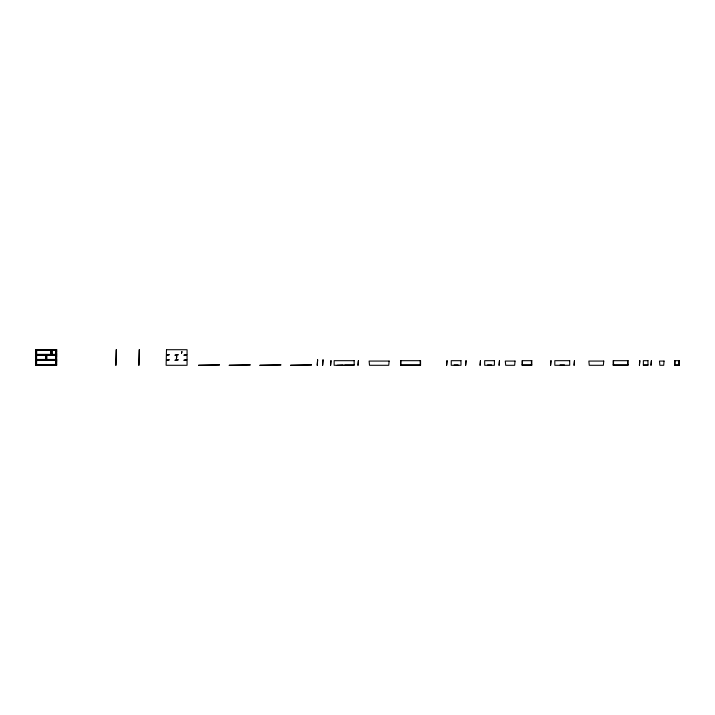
<?xml version="1.0" encoding="UTF-8"?>
<svg xmlns="http://www.w3.org/2000/svg" width="715" height="715" viewBox="0 0 715 715"><rect width="100%" height="100%" fill="white"/><g stroke="black" fill="none" stroke-linecap="round" stroke-linejoin="round"><path stroke-width="1.07" d="M35.75 350.1L56.691 350.1M51.167 350.18L36.286 350.18L36.286 354.774M56.306 350.18L51.703 350.18L51.703 354.774M55.922 351.709L56.691 351.673M56.691 353.201L55.922 353.246M36.286 354.39L51.167 354.39M51.703 354.39L56.306 354.39M35.75 354.774L56.691 354.774M35.75 355.158L56.691 355.158M35.75 356.731L36.59 356.767M55.842 356.767L56.691 356.731M36.206 359.457L45.948 359.457M46.484 359.457L56.226 359.457M35.75 359.842L56.691 359.842M35.75 360.226L56.691 360.226M35.75 361.799L36.59 361.835M55.842 361.835L56.691 361.799M36.206 364.516L56.226 364.516M35.75 364.9L56.691 364.9M343.048 364.9L337.212 365.285M344.693 364.9L354.166 364.9M400.552 364.9L420.563 364.9M454.141 364.9L458.083 364.9M487.585 364.9L491.518 364.9M522.075 364.9L531.808 364.9M560.051 364.9L564.466 364.9M613.148 364.9L628.029 364.9M643.366 364.9L647.969 364.9M674.647 364.9L679.25 364.9M678.866 360.682L678.866 365.285M675.032 360.682L675.032 365.285M627.645 360.682L627.645 365.285M613.533 360.682L613.533 365.285M531.433 360.682L531.433 365.285M522.459 360.682L522.459 365.285M420.188 360.682L420.188 365.285M400.936 360.682L400.936 365.285M56.306 349.715L56.306 365.285M56.226 359.842L56.226 355.239L46.484 355.239L46.484 359.842M56.226 364.9L56.226 360.297L36.206 360.297L36.206 364.9M55.922 350.18L55.922 354.774M55.842 355.239L55.842 359.842M55.842 360.297L55.842 364.9M52.088 350.18L52.088 354.774M51.552 349.715L51.552 354.774M51.167 349.715L51.167 354.774M50.783 350.18L50.783 354.774M47.753 364.516L47.753 365.285M46.868 355.239L46.868 359.842M46.412 355.158L46.412 359.842M46.028 355.158L46.028 359.842M45.948 359.842L45.948 355.239L36.206 355.239L36.206 359.842M45.563 355.239L45.563 359.842M44.688 364.516L44.688 365.285M36.671 350.18L36.671 354.774M36.59 355.239L36.59 359.842M36.59 360.297L36.59 364.9M36.134 349.715L36.134 365.285M56.691 349.715L35.75 349.715L35.75 365.285L56.691 365.285L56.691 349.715M116.277 349.715L115.893 365.285L116.277 349.715M139.282 349.715L138.898 365.285L139.282 349.715M166.506 349.715L166.121 365.285L187.062 365.285L187.062 349.715L166.506 349.715M181.923 351.673L181.538 353.201L181.923 351.673M169.187 354.774L166.506 355.158L169.187 354.774M178.124 354.774L175.059 355.158L178.124 354.774M186.678 354.774L183.987 355.158L186.678 354.774M176.784 356.731L176.399 358.269L176.784 356.731M169.187 359.842L166.506 360.226L169.187 359.842M178.124 359.842L175.059 360.226L178.124 359.842M186.678 359.842L183.987 360.226L186.678 359.842M317.621 359.842L317.237 365.285L317.621 359.842M323.028 359.842L322.644 365.285L323.028 359.842M330.982 360.682L330.598 365.285L330.982 360.682M354.166 360.682L334.146 360.682L334.146 365.285L354.166 365.285L354.166 360.682M358.385 360.682L358.001 365.285L358.385 360.682M420.563 360.682L400.552 360.682L400.552 365.285L420.563 365.285L420.563 360.682M447.027 360.682L446.643 365.285L447.027 360.682M460.978 360.682L451.245 360.682L451.245 365.285L460.978 365.285L460.978 360.682M466.037 360.682L465.653 365.285L466.037 360.682M480.462 360.682L480.078 365.285L480.462 360.682M494.423 360.682L484.681 360.682L484.681 365.285L494.423 365.285L494.423 360.682M499.472 360.682L499.088 365.285L499.472 360.682M531.808 360.682L522.075 360.682L522.075 365.285L531.808 365.285L531.808 360.682M550.988 360.682L550.604 365.285L550.988 360.682M569.694 360.682L554.822 360.682L554.822 365.285L569.694 365.285L569.694 360.682M574.458 360.682L574.074 365.285L574.458 360.682M628.029 360.682L613.148 360.682L613.148 365.285L628.029 365.285L628.029 360.682M639.809 360.682L639.425 365.285L639.809 360.682M647.969 360.682L643.366 360.682L643.366 365.285L647.969 365.285L647.969 360.682M651.383 360.682L650.999 365.285L651.383 360.682M679.25 360.682L674.647 360.682L674.647 365.285L679.25 365.285L679.25 360.682M389.139 361.066L369.119 361.066L369.503 365.285L388.754 365.285L389.139 361.066M515.041 361.066L505.308 361.066L505.684 365.285L514.657 365.285L515.041 361.066M603.746 361.066L588.865 361.066L589.249 365.285L603.362 365.285L603.746 361.066M664.065 361.066L659.471 361.066L659.856 365.285L663.69 365.285L664.065 361.066M219.496 364.9L198.564 365.285L219.496 364.9M250.17 364.9L229.238 365.285L250.17 364.9M280.852 364.9L259.911 365.285L280.852 364.9M311.526 364.9L290.585 365.285L311.526 364.9"/></g></svg>
